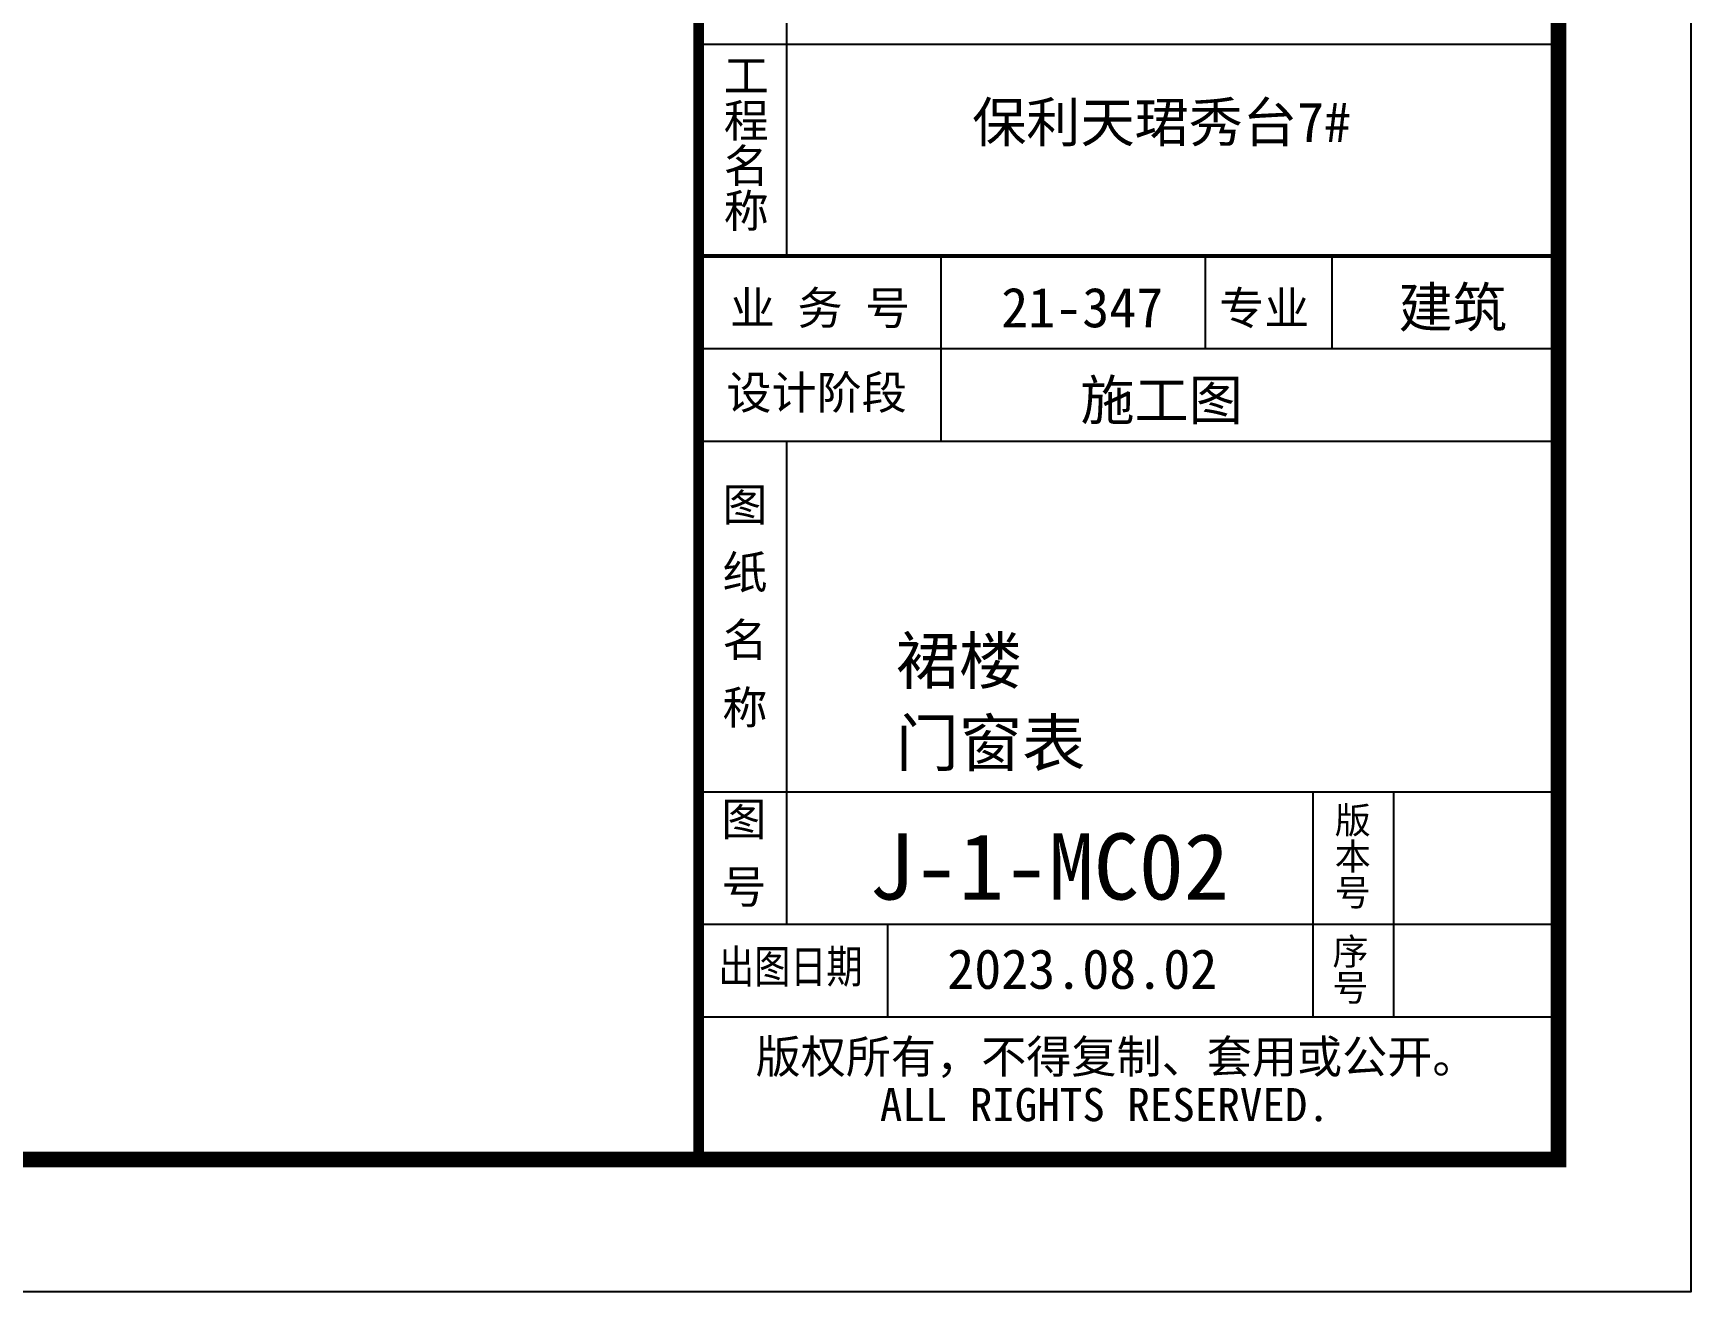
# Model space of a CAD drawing. Header units: millimetres. Extents: x 434053 to 1059003, y -2417481 to 936527.
# Drawn here: x 614586 to 620851, y -2416221 to -2411465 of the extents above; entities that cross this region are included whole.
import ezdxf
from ezdxf.enums import TextEntityAlignment as Align

# ---------------------------------------------------------------- set-up
doc = ezdxf.new("R2010")
doc.units = ezdxf.units.MM
doc.header["$LTSCALE"] = 1000
doc.header["$MEASUREMENT"] = 0
for name, color, linetype in [('A-ANNO-TTLB', 7, 'Continuous'), ('TITEXT', 7, 'Continuous'), ('TITLIN', 7, 'Continuous'), ('X1', 7, 'Continuous'), ('图框层', 3, 'Continuous')]:
    doc.layers.add(name, color=color, linetype=linetype)
doc.styles.add('ACHT', font='simhei.ttf')
doc.styles.add('TITLE', font='simhei.ttf')
doc.styles.add('TITXH', font='')
doc.styles.add('TITXV', font='', dxfattribs={"width": 0.8})
doc.styles.get('TITXH').set_extended_font_data('@SimSun')
doc.styles.get('TITXV').set_extended_font_data('SimSun')

# ---------------------------------------------------------------- blocks, each defined once
blk = doc.blocks.new('asdfgafg21GZ_LABEL2')
at = {"layer": 'TITLIN'}
for p, q in [((-58.36, 100.29), (-58.36, 68.29)), ((-65, 84.29), (0, 84.29)), ((-46.68, 68.29), (-46.68, 54.29)), ((-26.7, 68.29), (-26.7, 61.29)), ((-17.13, 68.29), (-17.13, 61.29)), ((-65, 61.29), (0, 61.29)), ((-65, 54.29), (0, 54.29)), ((-58.36, 54.29), (-58.36, 17.79)), ((-65, 27.79), (0, 27.79)), ((-18.58, 27.79), (-18.58, 10.79)), ((-12.47, 27.79), (-12.47, 10.79)), ((-65, 17.79), (0, 17.79)), ((-50.73, 17.79), (-50.73, 10.79)), ((-65, 10.79), (0, 10.79))]:
    blk.add_line(p, q, dxfattribs=at)
for points, const_width in [([(-65, 224.12), (-65, 0)], 0.8), ([(-65, 68.29), (0, 68.29)], 0.3)]:
    blk.add_lwpolyline(points, dxfattribs=dict(at, const_width=const_width))
at = {"layer": 'TITEXT', "style": 'TITXH'}
for s, height, p in [('工程名称', 2.5, (-62.69, 83.68)), ('图 纸 名 称', 2.5, (-62.79, 51.25)), ('图 号', 2.5, (-62.87, 27.48)), ('版本号', 2, (-16.59, 27.04)), ('序号', 2, (-16.76, 17.12))]:
    blk.add_text(s, height=height, rotation=270, dxfattribs=at).set_placement(p)
at = {"layer": 'TITEXT'}
for s, style, p in [('业 务 号', 'TITXV', (-62.64, 63.11)), ('专业', 'TITXV', (-25.66, 63.1)), ('设计阶段', 'TITXV', (-62.9, 56.72)), ('版权所有，不得复制、套用或公开。', 'TITLE', (-60.69, 6.53)), ('ALL RIGHTS RESERVED.', 'TITLE', (-51.3, 2.9))]:
    blk.add_text(s, height=2.5, dxfattribs=dict(at, style=style)).set_placement(p)
at = {"layer": 'TITEXT', "style": 'TITXV', "width": 0.8}
blk.add_text('出图日期', height=2.5, dxfattribs=at).set_placement((-63.52, 13.34))
blk = doc.blocks.new('asdgdfgsghfdjfh')
at = {"layer": '图框层', "style": 'TITXV'}
for s, p in [('保利天珺秀台7#', (-30, 76)), ('21-347', (-36, 62)), ('建筑', (-8, 62)), ('施工图', (-30, 55)), ('2023.08.02', (-36, 12))]:
    blk.add_text(s, height=3, dxfattribs=at).set_placement(p, align=Align.BOTTOM_CENTER)

msp = doc.modelspace()

# ---------------------------------------------------------------- linework, layer by layer
at = {"layer": 'A-ANNO-TTLB'}
msp.add_lwpolyline([(578800.9, -2416221.3), (578800.9, -2386521.3), (620850.9, -2386521.3), (620850.9, -2416221.3)], close=True, dxfattribs=at)
at = {"layer": 'A-ANNO-TTLB', "const_width": 60}
msp.add_lwpolyline([(580050.9, -2415721.3), (620350.9, -2415721.3), (620350.9, -2387021.3), (580050.9, -2387021.3)], close=True, dxfattribs=at)

# ---------------------------------------------------------------- block references
at = {"layer": '图框层'}
for name, xscale, yscale, zscale in [('asdfgafg21GZ_LABEL2', 50.00000001002963, 50.00000001002963, 50.00000001002963), ('asdgdfgsghfdjfh', 50, 50, 50)]:
    msp.add_blockref(name, (620350.9, -2415721.3), dxfattribs=dict(at, xscale=xscale, yscale=yscale, zscale=zscale))

# ---------------------------------------------------------------- texts
at = {"layer": 'X1', "style": 'ACHT'}
for s, p in [('裙楼', (617846.2, -2413923.9)), ('门窗表', (617846.2, -2414234.4))]:
    msp.add_text(s, height=175, dxfattribs=at).set_placement(p)
at = {"layer": 'X1', "color": 2, "style": 'ACHT'}
msp.add_text('J-1-MC02', height=250, dxfattribs=at).set_placement((617744.5, -2414738.8))

doc.saveas('drawing.dxf')
